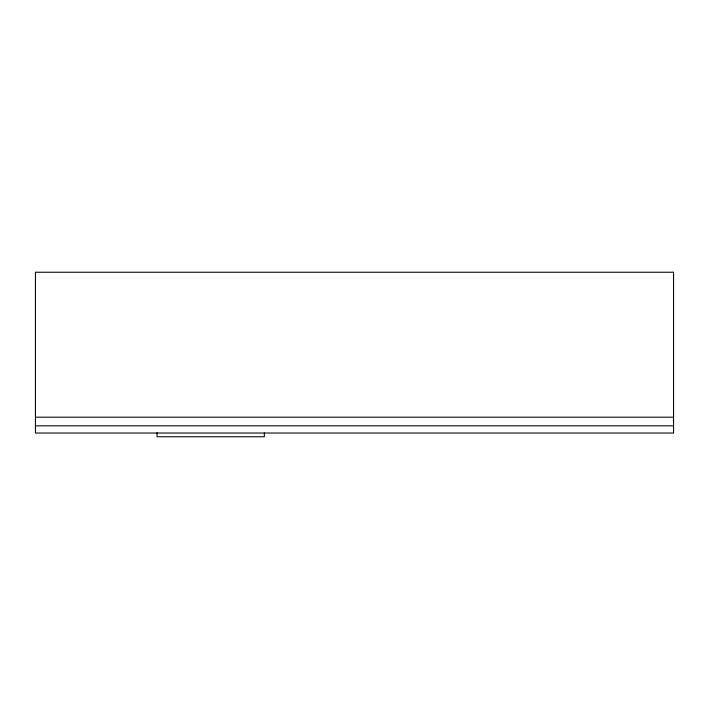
<?xml version="1.0" encoding="UTF-8"?>
<svg xmlns="http://www.w3.org/2000/svg" width="709" height="709" viewBox="0 0 709 709"><rect width="100%" height="100%" fill="white"/><g stroke="black" fill="none" stroke-linecap="round" stroke-linejoin="round"><path stroke-width="1.06" d="M35.45 417.202L673.55 417.202M35.45 425.825L673.55 425.825M264.342 433.022L264.342 436.762L157.061 436.762L157.061 432.729M673.55 272.238L35.45 272.238L35.45 433.022L673.55 433.022L673.55 272.238"/></g></svg>
